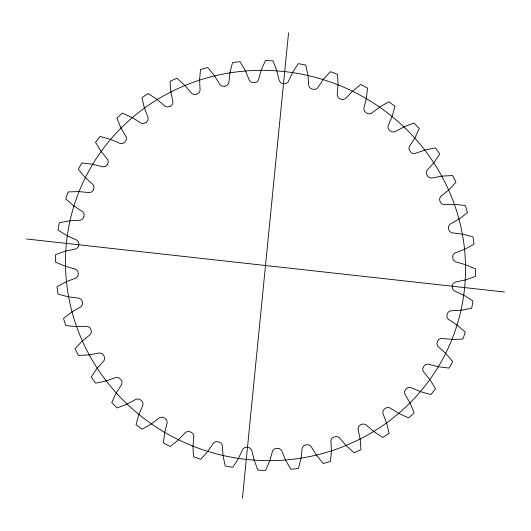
<?xml version="1.0" encoding="UTF-8"?>
<svg xmlns="http://www.w3.org/2000/svg" width="531" height="531" viewBox="0 0 531 531"><rect width="100%" height="100%" fill="white"/><g stroke="black" fill="none" stroke-linecap="round" stroke-linejoin="round"><path stroke-width="0.8" d="M78.834 244.691L78.548 242.149L76.869 240.171L66.986 235.645L58.018 230.042A210.608 204.355 17.5 0 1 59.339 222.755L69.68 220.803L80.493 220.192L82.756 218.951L83.911 216.688M242.448 498.197L288.552 32.803M78.814 244.871L78.037 247.293L76.006 248.866L65.452 251.123L55.582 254.634A210.608 204.355 17.5 0 0 55.45 262.055L65.001 266.17L75.727 269.25L77.659 270.989L78.303 273.478L77.977 276.001L76.265 277.899L65.983 281.875L56.99 286.78A210.608 204.355 17.5 0 0 58.052 294.147L68.121 296.769L79.179 298.183L81.362 299.61L82.391 301.973L82.471 304.522L81.097 306.666L71.605 312.168L63.534 318.401A210.608 204.355 17.5 0 0 65.758 325.536L76.099 326.598L87.217 326.306L89.6 327.388L90.993 329.572L91.478 332.087L90.462 334.417L82 341.32L75.05 348.721A210.608 204.355 17.5 0 0 78.389 355.451L88.743 354.92L99.642 352.936L102.164 353.646L103.89 355.591L104.773 358.007L104.149 360.469L96.914 368.6L91.259 376.997A210.608 204.355 17.5 0 0 95.62 383.15L105.735 381.039L116.156 377.415L118.752 377.733L120.763 379.399L122.024 381.656L121.798 384.192L115.984 393.338L111.756 402.518A210.608 204.355 17.5 0 0 117.039 407.947L126.663 404.317L136.348 399.133L138.956 399.053L141.206 400.394L142.806 402.438L142.992 404.98L138.73 414.937L136.042 424.667A210.608 204.355 17.5 0 0 142.116 429.24L151.01 424.176L159.718 417.565L162.274 417.087L164.703 418.076L166.608 419.848L167.199 422.344L164.597 432.851L163.508 442.9A210.608 204.355 17.5 0 0 170.225 446.498L178.177 440.126L185.691 432.254L188.133 431.384L190.682 431.995L192.846 433.462L193.828 435.838L192.952 446.644L193.49 456.766A210.608 204.355 17.5 0 0 200.685 459.302L207.495 451.781L213.635 442.834L215.898 441.6L218.506 441.812L220.876 442.94L222.224 445.144L223.093 455.976L225.244 465.919A210.608 204.355 17.5 0 0 232.737 467.34L238.24 458.844L242.853 449.047L244.884 447.48L247.492 447.294L250.001 448.045L251.687 450.022L254.276 460.623L257.993 470.141A210.608 204.355 17.5 0 0 265.6 470.4L269.655 461.147L272.629 450.739L274.381 448.881L276.916 448.297L279.512 448.662L281.483 450.361L285.738 460.463L290.922 469.318A210.608 204.355 17.5 0 0 298.455 468.415L300.971 458.631L302.225 447.872L303.652 445.761L306.055 444.799L308.67 444.766L310.887 446.146L316.695 455.498L323.226 463.483A210.608 204.355 17.5 0 0 330.501 461.432L331.41 451.363L330.919 440.511L331.988 438.208L334.205 436.887L336.773 436.449L339.176 437.484L346.398 445.861L354.111 452.77A210.608 204.355 17.5 0 0 360.947 449.631L360.224 439.515L358.007 428.849L358.69 426.4L360.655 424.754L363.118 423.93L365.653 424.581L374.109 431.776L382.811 437.444A210.608 204.355 17.5 0 0 389.044 433.296L386.714 423.386L382.811 413.158L383.09 410.629L384.769 408.697L387.059 407.509L389.661 407.768L399.146 413.603L408.624 417.884A210.608 204.355 17.5 0 0 414.1 412.826L410.211 403.368L404.728 393.829L404.602 391.287L405.943 389.117L408.007 387.59L410.609 387.451L420.891 391.778L430.913 394.573A210.608 204.355 17.5 0 0 435.493 388.725L430.15 379.957L423.22 371.348L422.683 368.846L423.658 366.49L425.444 364.664L427.993 364.127L438.805 366.848L449.126 368.083A210.608 204.355 17.5 0 0 452.704 361.591L446.033 353.726L437.829 346.258L436.9 343.856L437.478 341.38L438.945 339.296L441.367 338.38L452.458 339.422L462.826 339.07A210.608 204.355 17.5 0 0 465.302 332.094L457.47 325.317L448.191 319.177L446.89 316.941L447.062 314.398L448.177 312.115L450.414 310.834L461.505 310.177L471.661 308.245A210.608 204.355 17.5 0 0 472.982 300.958L464.18 295.442L454.051 290.776L452.412 288.764L452.18 286.216L452.91 283.78L454.908 282.173L465.727 279.83L475.418 276.366A210.608 204.355 17.5 0 0 475.55 268.945L465.999 264.83L455.273 261.75L453.341 260.011L452.697 257.522L453.023 254.999L454.735 253.101L465.017 249.125L474.01 244.22A210.608 204.355 17.5 0 0 472.948 236.853L462.879 234.231L451.821 232.817L449.638 231.39L448.609 229.027L448.529 226.478L449.903 224.334L459.395 218.832L467.466 212.599A210.608 204.355 17.5 0 0 465.242 205.464L454.901 204.402L443.783 204.694L441.4 203.612L440.007 201.428L439.522 198.913L440.538 196.583L449 189.68L455.95 182.279A210.608 204.355 17.5 0 0 452.611 175.549L442.257 176.08L431.358 178.064L428.836 177.354L427.11 175.409L426.227 172.993L426.851 170.531L434.086 162.4L439.741 154.003A210.608 204.355 17.5 0 0 435.38 147.85L425.265 149.961L414.844 153.585L412.248 153.267L410.237 151.6L408.976 149.344L409.202 146.808L415.016 137.662L419.244 128.482A210.608 204.355 17.5 0 0 413.961 123.053L404.337 126.683L394.652 131.867L392.044 131.947L389.794 130.606L388.194 128.562L388.008 126.02L392.27 116.063L394.958 106.333A210.608 204.355 17.5 0 0 388.884 101.76L379.99 106.824L371.282 113.435L368.726 113.913L366.297 112.924L364.392 111.152L363.801 108.656L366.403 98.149L367.492 88.1A210.608 204.355 17.5 0 0 360.775 84.502L352.823 90.874L345.309 98.746L342.867 99.616L340.318 99.005L338.214 97.611L337.172 95.162L338.048 84.356L337.51 74.234A210.608 204.355 17.5 0 0 330.315 71.698L323.505 79.219L317.365 88.166L315.102 89.4L312.401 89.162L310.058 87.993L308.75 85.763L307.934 75.203L305.756 65.081A210.608 204.355 17.5 0 0 298.263 63.66L292.76 72.156L288.147 81.953L286.116 83.52L283.508 83.706L280.999 82.955L279.313 80.977L276.724 70.377L273.007 60.859A210.608 204.355 17.5 0 0 265.4 60.6L261.285 70.026L258.418 80.181L256.778 82.026L254.369 82.69M83.958 216.509L84.09 213.966L82.743 211.756L73.683 205.796L65.698 198.906A210.608 204.355 17.5 0 1 68.174 191.93L78.734 191.585L89.54 192.634L91.976 191.757L93.489 189.7M93.562 189.534L94.093 187.051L93.117 184.669L85.099 177.414L78.296 169.409A210.608 204.355 17.5 0 1 81.874 162.917L92.381 164.185L102.914 166.867L105.47 166.382L107.295 164.583M107.395 164.431L108.324 162.061L107.733 159.572L100.963 151.196L95.507 142.275A210.608 204.355 17.5 0 1 100.087 136.427L110.289 139.281L120.298 143.529L122.814 143.47L124.871 142.089M125.309 141.611L126.438 139.534L126.239 137.078L120.869 127.798L116.9 118.174A210.608 204.355 17.5 0 1 122.376 113.116L132.02 117.484L141.253 123.199L143.848 123.511L146.085 122.415M146.231 122.303L147.91 120.371L148.189 117.842L144.286 107.614L141.956 97.704A210.608 204.355 17.5 0 1 148.189 93.556L157.043 99.337L165.267 106.366L167.789 107.07L170.265 106.293M170.424 106.2L172.363 104.521L172.993 102.058L170.796 91.664L170.053 81.369A210.608 204.355 17.5 0 1 176.889 78.23L184.735 85.272L191.751 93.456L194.134 94.538L196.709 94.146M196.882 94.08L199.072 92.726L200.094 90.396L199.59 79.823L200.499 69.568A210.608 204.355 17.5 0 1 207.774 67.517L214.411 75.654L220.046 84.787L222.237 86.208L224.759 86.241M224.945 86.201L227.348 85.239L228.775 83.128L230.029 72.369L232.545 62.585A210.608 204.355 17.5 0 1 240.078 61.682L245.349 70.703L249.464 80.559L251.322 82.259L253.705 82.717M26.55 238.983L504.45 292.017M117.344 394.121A200.579 194.625 17.5 0 0 455.99 328.311A200.579 194.625 17.5 0 0 223.166 74.068A200.579 194.625 17.5 0 0 117.344 394.121"/></g></svg>
